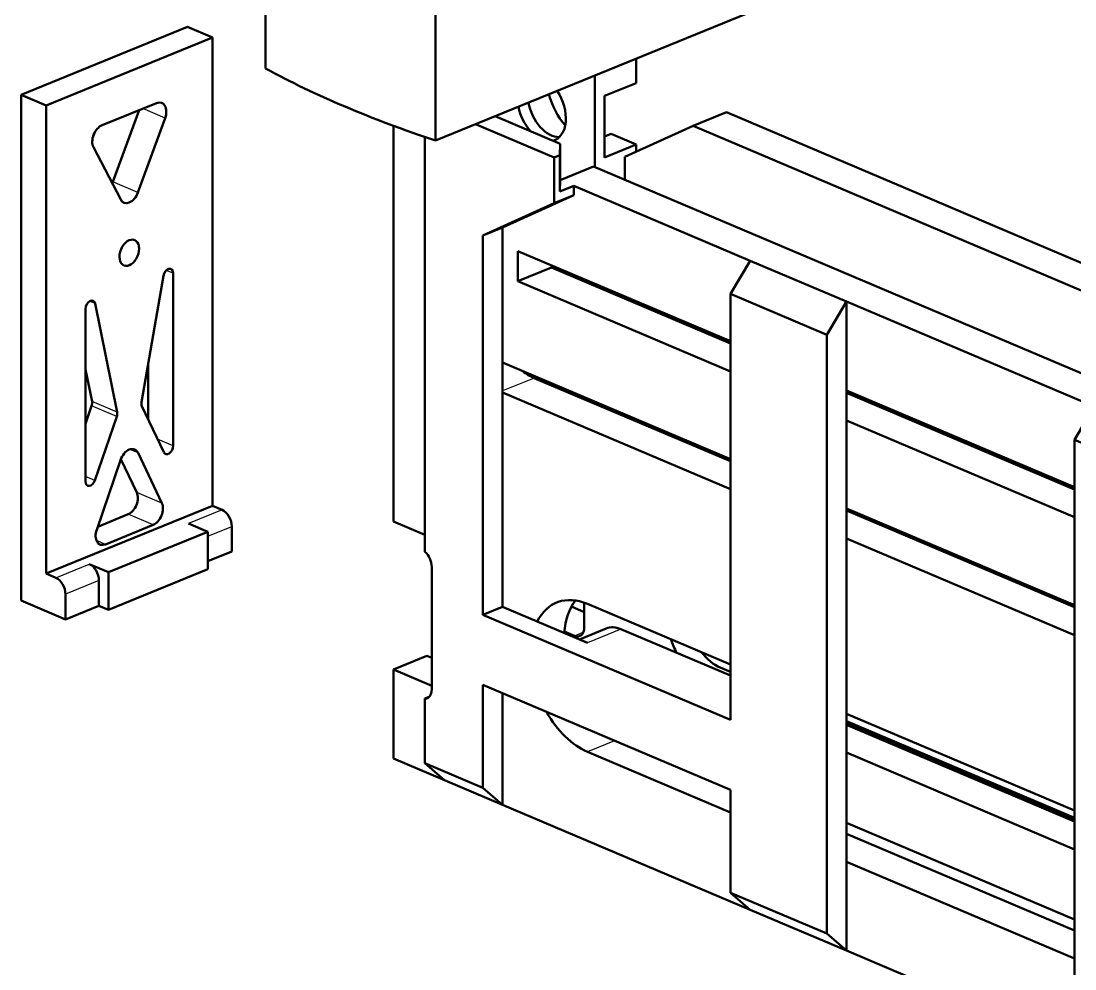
# Model space of a CAD drawing. Header units: millimetres. Extents: x 0 to 420, y 0 to 297.
# Drawn here: x 111.68 to 149.92, y 191.02 to 225.41 of the extents above; entities that cross this region are included whole.
import ezdxf

# ---------------------------------------------------------------- set-up
doc = ezdxf.new("R2010")
doc.units = ezdxf.units.MM
doc.header["$LTSCALE"] = 0.75
doc.layers.add('Visible', color=7, linetype='Continuous', lineweight=50)
doc.layers.add('Visible Narrow', color=7, linetype='Continuous', lineweight=25)

msp = doc.modelspace()

# ---------------------------------------------------------------- linework, layer by layer
at = {"layer": 'Visible', "extrusion": (-4.13746e-17, 0.909404, 0.415914)}
for p, q in [((120.554, 228.24), (120.554, 223.693)), ((143.445, 227.903), (126.715, 221.08)), ((126.715, 221.08), (126.715, 225.627)), ((111.683, 222.739), (117.717, 225.2)), ((118.627, 224.814), (117.717, 225.2)), ((118.627, 224.814), (112.593, 222.353)), ((118.627, 217.554), (118.627, 224.814)), ((134, 223.164), (134, 224.051)), ((132.501, 220.118), (132.501, 223.44)), ((132.858, 222.698), (134, 223.164)), ((112.593, 222.353), (111.683, 222.739)), ((111.683, 204.385), (111.683, 222.739)), ((132.858, 222.698), (132.858, 220.465)), ((112.593, 205.363), (112.593, 222.353)), ((116.597, 222.44), (114.623, 221.635)), ((115.013, 219.575), (115.964, 222.182)), ((115.924, 219.189), (116.911, 221.895)), ((128.88, 221.963), (131.245, 220.96)), ((128.895, 221.956), (128.895, 221.969)), ((137.278, 222.102), (136.064, 221.607)), ((137.278, 222.102), (144.17, 219.178)), ((125.196, 207.247), (125.196, 221.613)), ((131.021, 220.461), (128.166, 221.672)), ((136.064, 221.607), (133.586, 220.487)), ((136.064, 221.607), (165.835, 208.979)), ((126.337, 206.148), (126.337, 221.207)), ((132.858, 221.222), (133.09, 221.317)), ((134, 220.931), (133.09, 221.317)), ((114.31, 220.835), (115.297, 218.933)), ((131.245, 220.96), (131.235, 220.548)), ((131.245, 219.641), (131.245, 220.96)), ((134, 220.931), (132.858, 220.465)), ((134, 220.674), (134, 220.931)), ((131.235, 220.548), (131.021, 220.461)), ((131.021, 218.804), (131.021, 220.461)), ((131.235, 219.229), (131.235, 220.548)), ((133.586, 220.487), (133.586, 219.658)), ((132.458, 220.136), (131.245, 219.641)), ((132.458, 220.136), (162.229, 207.509)), ((131.245, 219.641), (131.235, 219.229)), ((131.735, 219.433), (131.235, 219.229)), ((138.137, 216.718), (131.735, 219.433)), ((131.735, 219.433), (131.735, 219.095)), ((144.17, 219.178), (147.671, 217.693)), ((131.021, 218.804), (128.438, 217.636)), ((131.735, 219.095), (129.152, 217.927)), ((131.735, 219.095), (131.021, 218.804)), ((129.152, 217.927), (128.438, 217.636)), ((128.438, 203.868), (128.438, 217.636)), ((129.152, 217.927), (129.152, 213.026)), ((147.671, 217.693), (156.656, 213.882)), ((118.627, 207.823), (118.627, 217.554)), ((129.712, 215.972), (129.712, 217.063)), ((129.712, 217.063), (137.423, 213.792)), ((130.925, 216.467), (129.712, 215.972)), ((130.925, 216.548), (130.925, 216.467)), ((130.925, 216.467), (137.423, 213.711)), ((138.137, 216.718), (137.423, 215.517)), ((141.637, 215.233), (138.137, 216.718)), ((116.847, 216.168), (116.054, 211.584)), ((117.199, 210.003), (117.199, 216.259)), ((137.423, 212.701), (129.712, 215.972)), ((137.423, 215.517), (140.923, 214.032)), ((137.423, 215.517), (137.423, 200.057)), ((114.022, 214.964), (114.022, 208.707)), ((115.167, 211.222), (114.374, 215.16)), ((140.923, 214.032), (141.637, 215.233)), ((141.637, 215.233), (141.637, 212.004)), ((150.622, 211.422), (141.637, 215.233)), ((140.923, 192.298), (140.923, 214.032)), ((129.152, 213.026), (129.152, 211.935)), ((129.152, 213.026), (137.423, 209.518)), ((114.257, 211.608), (114.022, 212.775)), ((116.289, 210.969), (116.289, 212.942)), ((130.015, 212.615), (130.015, 212.66)), ((130.295, 212.46), (137.423, 209.437)), ((129.152, 211.935), (129.152, 204.16)), ((137.423, 208.427), (129.152, 211.935)), ((141.637, 212.004), (141.637, 210.913)), ((141.637, 212.004), (149.908, 208.496)), ((141.637, 211.923), (149.908, 208.415)), ((114.022, 210.802), (114.242, 211.447)), ((116.068, 211.434), (116.861, 209.763)), ((150.622, 211.422), (149.908, 210.221)), ((114.359, 208.742), (115.152, 211.061)), ((141.637, 210.913), (141.637, 207.73)), ((149.908, 207.405), (141.637, 210.913)), ((144.17, 210.93), (144.17, 210.849)), ((149.908, 210.221), (153.409, 208.736)), ((149.908, 210.221), (149.908, 188.486)), ((116.794, 207.918), (115.929, 209.741)), ((115.292, 209.481), (114.427, 206.952)), ((115.884, 208.304), (115.306, 209.52)), ((147.671, 209.364), (147.671, 209.445)), ((148.385, 209.142), (148.385, 209.061)), ((118.627, 207.823), (112.593, 205.363)), ((118.627, 207.823), (118.977, 207.675)), ((141.637, 207.73), (141.637, 206.639)), ((141.637, 207.73), (149.908, 204.222)), ((141.637, 207.649), (149.908, 204.141)), ((114.465, 207.065), (115.565, 207.514)), ((114.745, 206.422), (116.475, 207.128)), ((118.463, 206.883), (114.857, 205.412)), ((118.463, 206.883), (117.763, 207.18)), ((118.463, 205.519), (118.463, 206.883)), ((119.327, 207.072), (119.327, 206.162)), ((125.196, 207.247), (126.337, 206.763)), ((141.637, 206.639), (141.637, 200.273)), ((149.908, 203.131), (141.637, 206.639)), ((119.327, 206.162), (118.463, 205.81)), ((112.593, 205.363), (112.944, 205.214)), ((114.157, 205.709), (114.857, 205.412)), ((114.857, 204.048), (118.463, 205.519)), ((114.857, 205.412), (114.857, 204.048)), ((126.582, 205.61), (126.582, 201.154)), ((114.507, 204.197), (114.507, 205.106)), ((113.294, 203.702), (113.294, 204.611)), ((113.294, 203.702), (111.683, 204.385)), ((114.507, 204.197), (113.294, 203.702)), ((114.857, 204.048), (114.507, 204.197)), ((132.116, 203.411), (132.116, 204.308)), ((132.232, 204.262), (137.423, 202.061)), ((129.152, 204.16), (128.438, 203.868)), ((137.423, 200.057), (128.438, 203.868)), ((129.152, 204.16), (130.414, 203.624)), ((131.651, 204.163), (132.116, 203.966)), ((130.414, 203.624), (132.232, 202.853)), ((131.395, 203.262), (131.766, 203.105)), ((132.917, 203.371), (131.945, 202.975)), ((133.446, 203.348), (137.423, 201.661)), ((126.41, 202.377), (125.196, 201.881)), ((126.41, 202.377), (126.582, 202.303)), ((137.052, 201.954), (137.423, 201.797)), ((126.582, 201.293), (125.196, 201.881)), ((125.196, 201.881), (125.196, 198.653)), ((128.438, 197.593), (128.438, 201.322)), ((128.438, 201.322), (137.423, 197.511)), ((126.492, 200.887), (126.337, 200.824)), ((126.337, 200.824), (126.337, 198.484)), ((129.152, 201.019), (129.152, 196.975)), ((141.637, 200.273), (141.637, 198.864)), ((141.637, 200.273), (149.908, 196.765)), ((141.637, 200.009), (149.908, 196.501)), ((141.637, 199.927), (144.17, 198.853)), ((141.637, 199.873), (149.908, 196.365)), ((137.423, 196.695), (132.232, 198.897)), ((141.637, 198.864), (141.637, 196.317)), ((149.908, 195.355), (141.637, 198.864)), ((144.17, 198.935), (144.17, 198.853)), ((144.17, 198.853), (147.671, 197.368)), ((125.196, 198.653), (127.051, 197.866)), ((128.438, 197.593), (126.337, 198.484)), ((126.337, 198.484), (127.051, 197.866)), ((127.051, 197.866), (129.152, 196.975)), ((129.152, 196.975), (128.438, 197.593)), ((137.423, 197.511), (137.423, 193.782)), ((147.671, 197.368), (147.671, 197.45)), ((147.671, 197.368), (149.908, 196.419)), ((129.152, 196.975), (138.137, 193.164)), ((148.385, 197.147), (148.385, 197.065)), ((141.637, 196.317), (141.637, 194.908)), ((141.637, 196.317), (149.908, 192.809)), ((141.637, 195.918), (149.908, 192.409)), ((141.637, 194.908), (141.637, 191.679)), ((149.908, 191.399), (141.637, 194.908)), ((140.923, 192.298), (137.423, 193.782)), ((137.423, 193.782), (138.137, 193.164)), ((138.137, 193.164), (141.637, 191.679)), ((141.637, 191.679), (140.923, 192.298)), ((141.637, 191.679), (150.622, 187.868))]:
    msp.add_line(p, q, dxfattribs=at)
at = {"layer": 'Visible'}
for centre, major_axis, ratio, start_param, end_param in [((149.146, 232.791), (-36, 0), 0.415914, 0.653049, 0.898112), ((132.075, 222.864), (-0.717, 1.759), 0.636702, 1.373551, 2.063307), ((130.576, 222.252), (-0.472, 1.157), 0.636702, 3.050909, 5.014852), ((116.597, 221.985), (0.195, 0.46), 0.649328, -1.491744, 0.578644), ((130.576, 222.252), (-0.472, 1.157), 0.636702, 1.268333, 2.092898), ((130.933, 222.398), (-0.472, 1.157), 0.636702, 1.268333, 2.896939), ((114.623, 221.18), (0.195, 0.46), 0.649328, 0.578644, 2.649032), ((114.7, 219.665), (0.195, 0.46), 0.649328, 4.675447, 4.791441), ((115.61, 219.279), (0.195, 0.46), 0.649328, 2.649032, 4.791441), ((117.02, 216.187), (0.098, 0.23), 0.649328, -0.992152, 1.916702), ((114.2, 215.037), (0.098, 0.23), 0.649328, -0.759441, 2.14944), ((135.115, 216.244), (-0.755, 1.852), 0.636702, 1.945099, 2.026), ((130.295, 214.278), (-0.755, 1.852), 0.636702, 2.271602, 2.571903), ((114.083, 211.485), (0.098, 0.23), 0.649328, -1.460787, -0.759441), ((116.227, 211.602), (0.098, 0.23), 0.649328, 1.916702, 2.618075), ((114.993, 211.099), (0.098, 0.23), 0.649328, -1.460787, -0.759441), ((117.02, 209.93), (0.098, 0.23), 0.649328, 2.618075, 5.291033), ((115.61, 209.406), (0.195, 0.46), 0.649328, -0.523517, 1.680805), ((114.2, 208.78), (0.098, 0.23), 0.649328, 2.14944, 4.822398), ((115.565, 207.968), (0.195, 0.46), 0.649328, 3.720237, 5.759668), ((116.475, 207.582), (0.195, 0.46), 0.649328, 3.720237, 5.759668), ((114.745, 206.877), (0.195, 0.46), 0.649328, 1.680805, 3.720237), ((114.157, 205.254), (-0.189, 0.463), 0.636702, 4.1427, 5.713496), ((112.944, 204.759), (-0.189, 0.463), 0.636702, 4.1427, 5.713496), ((133.446, 202.075), (-1.114, 2.732), 0.636702, 0.356463, 0.902811), ((137.052, 203.545), (-0.661, 1.62), 0.636702, 1.987236, 2.571903)]:
    msp.add_ellipse(centre, major_axis=major_axis, ratio=ratio, start_param=start_param, end_param=end_param, dxfattribs=at)
msp.add_ellipse((115.61, 217.006), major_axis=(0.195, 0.46), ratio=0.649328, dxfattribs=at)
at = {"layer": 'Visible', "extrusion": (5.58575e-16, 1.78122e-16, -1)}
msp.add_ellipse((133.901, 215.749), major_axis=(-0.755, 1.852), ratio=0.636702, start_param=-1.305183, end_param=-1.258602, dxfattribs=at)
at = {"layer": 'Visible', "extrusion": (3.0059e-16, 2.87694e-18, -1)}
msp.add_ellipse((118.977, 207.22), major_axis=(-0.189, 0.463), ratio=0.636702, start_param=0.569689, end_param=2.140486, dxfattribs=at)
at = {"layer": 'Visible', "extrusion": (6.47846e-16, 2.04447e-16, -1)}
msp.add_ellipse((126.232, 205.759), major_axis=(-0.189, 0.463), ratio=0.636702, start_param=0.874382, end_param=2.140486, dxfattribs=at)
at = {"layer": 'Visible', "extrusion": (4.55773e-16, 1.36197e-16, -1)}
msp.add_ellipse((132.232, 201.58), major_axis=(-1.114, 2.732), ratio=0.636702, start_param=-0.506624, end_param=0.569689, dxfattribs=at)
at = {"layer": 'Visible', "extrusion": (5.40836e-16, 1.11949e-18, -1)}
msp.add_ellipse((133.446, 202.075), major_axis=(-0.529, 1.296), ratio=0.636702, start_param=0, end_param=0.569689, dxfattribs=at)
at = {"layer": 'Visible', "extrusion": (2.28226e-16, 3.33152e-17, -1)}
for centre, end_param in [((131.766, 203.559), 3.711282), ((126.232, 201.303), 3.406589)]:
    msp.add_ellipse(centre, major_axis=(-0.189, 0.463), ratio=0.636702, start_param=2.140486, end_param=end_param, dxfattribs=at)
at = {"layer": 'Visible', "extrusion": (3.36296e-16, 3.76027e-17, -1)}
msp.add_ellipse((137.052, 203.545), major_axis=(-1.114, 2.732), ratio=0.636702, start_param=4.582796, end_param=4.764607, dxfattribs=at)
at = {"layer": 'Visible', "extrusion": (6.09976e-16, 1.99085e-16, -1)}
msp.add_ellipse((132.232, 201.58), major_axis=(-1.114, 2.732), ratio=0.636702, start_param=3.711282, end_param=4.512251, dxfattribs=at)
at = {"layer": 'Visible Narrow', "extrusion": (-4.13746e-17, 0.909404, 0.415914)}
for p, q in [((116.911, 221.895), (116.102, 222.238)), ((115.924, 219.189), (115.013, 219.575)), ((117.199, 216.259), (116.949, 216.366)), ((114.374, 215.16), (114.168, 215.247)), ((130.295, 212.46), (129.152, 211.993)), ((115.167, 211.222), (114.257, 211.608)), ((115.152, 211.061), (114.242, 211.447)), ((117.199, 210.003), (116.633, 210.243)), ((115.929, 209.741), (115.63, 209.868)), ((114.359, 208.742), (114.022, 208.886)), ((116.794, 207.918), (115.884, 208.304)), ((118.977, 207.675), (117.763, 207.18)), ((116.475, 207.128), (115.565, 207.514)), ((118.463, 206.719), (119.327, 207.072)), ((114.745, 206.422), (114.418, 206.561)), ((112.944, 205.214), (114.157, 205.709)), ((114.507, 205.106), (113.294, 204.611)), ((131.766, 203.105), (132.084, 203.234)), ((133.446, 203.348), (132.232, 202.853)), ((133.212, 199.297), (132.232, 198.897))]:
    msp.add_line(p, q, dxfattribs=at)

doc.saveas('drawing.dxf')
